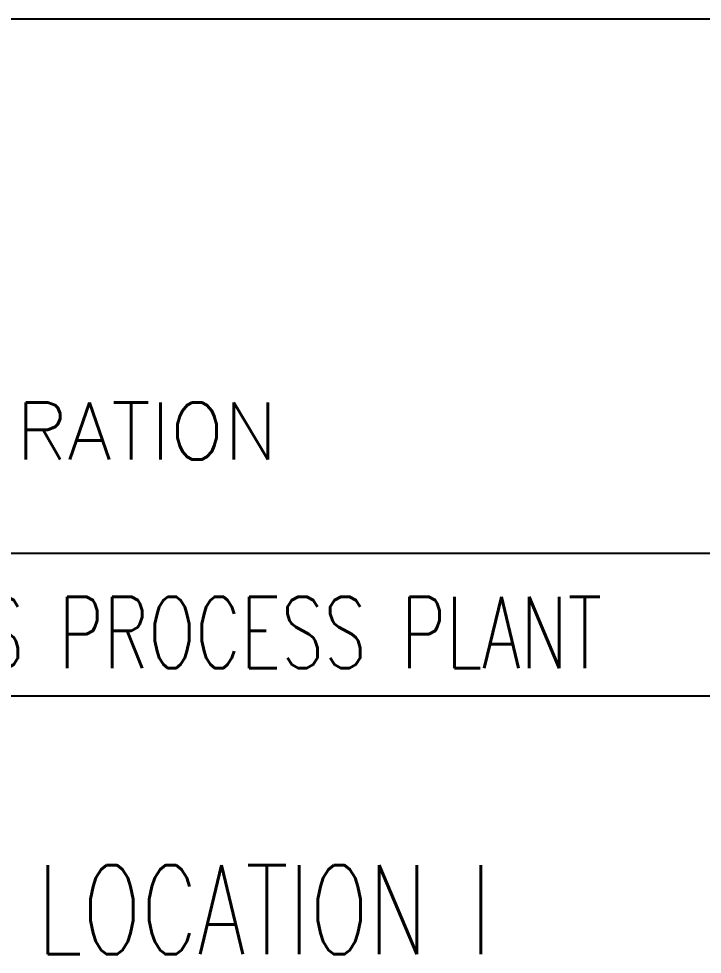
# Model space of a CAD drawing. Header units: millimetres. Extents: x 9457918 to 13593166, y 4220846 to 4815071.
# Drawn here: x 13537173 to 13564298, y 4270011 to 4307150 of the extents above; entities that cross this region are included whole.
import ezdxf
from ezdxf.enums import TextEntityAlignment as Align

# ---------------------------------------------------------------- set-up
doc = ezdxf.new("R2010")
doc.units = ezdxf.units.MM
doc.layers.add('TEG BORDER', color=7, linetype='Continuous')
doc.styles.add('HZTXT', font='simplexs.shx', dxfattribs={"width": 0.7, "bigfont": 'hztxt.shx'})
doc.styles.add('TEG BORDER', font='txt_qlt.shx', dxfattribs={"width": 0.7, "bigfont": 'hztxt.shx'})

# ---------------------------------------------------------------- blocks, each defined once
blk = doc.blocks.new('TEG BORDER A2')
at = {"layer": 'TEG BORDER', "color": 0}
blk.add_line((489, 61), (589, 61), dxfattribs=at)
at = {"layer": 'TEG BORDER'}
for p, q in [((489, 46), (589, 46)), ((489, 42), (589, 42))]:
    blk.add_line(p, q, dxfattribs=at)
at = {"layer": 'TEG BORDER', "color": 7, "style": 'TEG BORDER'}
blk.add_text('SINOPEC PETROLEUM ENGINEERING CORPORATION', height=1.6, dxfattribs=at).set_placement((508.34, 48.631))
at = {"layer": 'TEG BORDER', "lineweight": 25, "insert": (500.313, 44.281), "char_height": 2, "width": 100, "attachment_point": 4, "style": 'TEG BORDER'}
blk.add_mtext('\\pt8.5888;2 {\\H1.5x;x\\H0.66667x; 75  MMSCFD TEG DEHYDRATION TYPE  NATURAL GAS PROCESS PLANT}', dxfattribs=at)

msp = doc.modelspace()

# ---------------------------------------------------------------- block references
at = {"xscale": 1414.822142748791, "yscale": 1414.822142748791, "zscale": 1414.822142748791}
msp.add_blockref('TEG BORDER A2', (12752761, 4220846), dxfattribs=at)

# ---------------------------------------------------------------- texts
at = {"style": 'HZTXT', "width": 0.7}
msp.add_text('UPS SYSTEM DIAGRAM FOR MCC FOR LOCATION I', height=3537.06, dxfattribs=at).set_placement((13515350, 4271779), align=Align.MIDDLE_CENTER)

doc.saveas('drawing.dxf')
